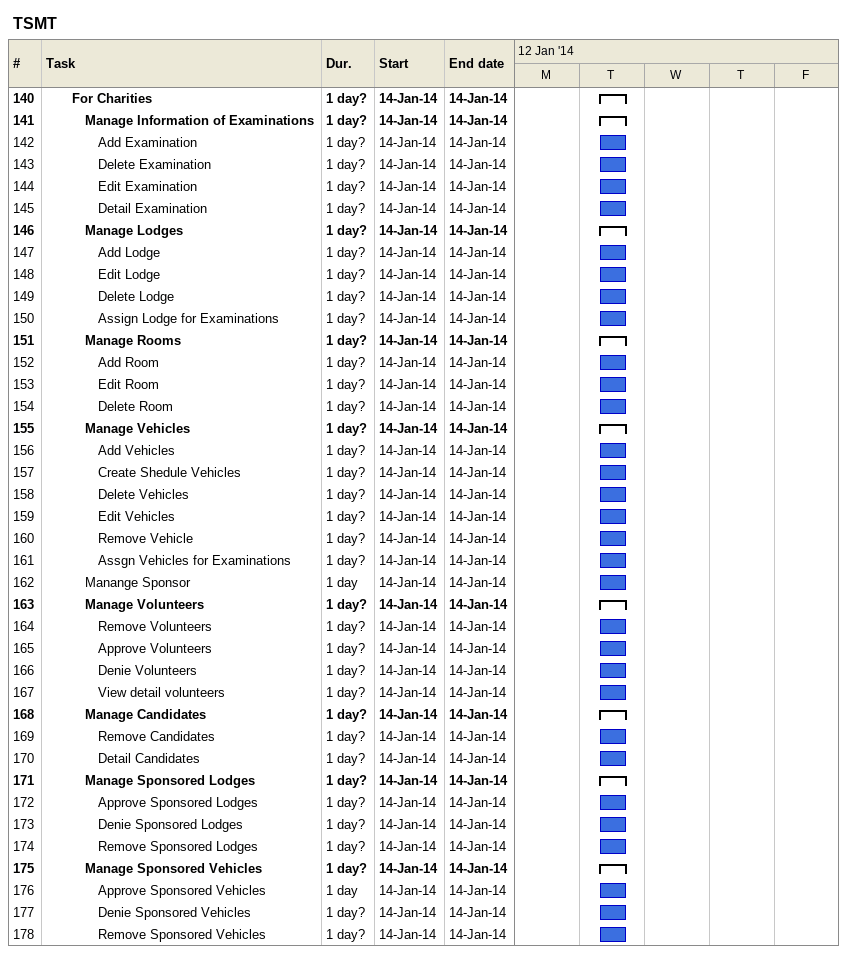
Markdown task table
TSMT

| ID | Level | Task | Duration | Start | Finish |
|---|---|---|---|---|---|
| 140 | 3 | **For Charities** | 1d? | 2014-01-14 | 2014-01-14 |
| 141 | 4 | **Manage Information of Examinations** | 1d? | 2014-01-14 | 2014-01-14 |
| 142 | 5 | Add Examination | 1d? | 2014-01-14 | 2014-01-14 |
| 143 | 5 | Delete Examination | 1d? | 2014-01-14 | 2014-01-14 |
| 144 | 5 | Edit Examination | 1d? | 2014-01-14 | 2014-01-14 |
| 145 | 5 | Detail Examination | 1d? | 2014-01-14 | 2014-01-14 |
| 146 | 4 | **Manage Lodges** | 1d? | 2014-01-14 | 2014-01-14 |
| 147 | 5 | Add Lodge | 1d? | 2014-01-14 | 2014-01-14 |
| 148 | 5 | Edit Lodge | 1d? | 2014-01-14 | 2014-01-14 |
| 149 | 5 | Delete Lodge | 1d? | 2014-01-14 | 2014-01-14 |
| 150 | 5 | Assign Lodge for Examinations | 1d? | 2014-01-14 | 2014-01-14 |
| 151 | 4 | **Manage Rooms** | 1d? | 2014-01-14 | 2014-01-14 |
| 152 | 5 | Add Room | 1d? | 2014-01-14 | 2014-01-14 |
| 153 | 5 | Edit Room | 1d? | 2014-01-14 | 2014-01-14 |
| 154 | 5 | Delete Room | 1d? | 2014-01-14 | 2014-01-14 |
| 155 | 4 | **Manage Vehicles** | 1d? | 2014-01-14 | 2014-01-14 |
| 156 | 5 | Add Vehicles | 1d? | 2014-01-14 | 2014-01-14 |
| 157 | 5 | Create Shedule Vehicles | 1d? | 2014-01-14 | 2014-01-14 |
| 158 | 5 | Delete Vehicles | 1d? | 2014-01-14 | 2014-01-14 |
| 159 | 5 | Edit Vehicles | 1d? | 2014-01-14 | 2014-01-14 |
| 160 | 5 | Remove Vehicle | 1d? | 2014-01-14 | 2014-01-14 |
| 161 | 5 | Assgn Vehicles for Examinations | 1d? | 2014-01-14 | 2014-01-14 |
| 162 | 4 | Manange Sponsor | 1d | 2014-01-14 | 2014-01-14 |
| 163 | 4 | **Manage Volunteers** | 1d? | 2014-01-14 | 2014-01-14 |
| 164 | 5 | Remove Volunteers | 1d? | 2014-01-14 | 2014-01-14 |
| 165 | 5 | Approve Volunteers | 1d? | 2014-01-14 | 2014-01-14 |
| 166 | 5 | Denie Volunteers | 1d? | 2014-01-14 | 2014-01-14 |
| 167 | 5 | View detail volunteers | 1d? | 2014-01-14 | 2014-01-14 |
| 168 | 4 | **Manage Candidates** | 1d? | 2014-01-14 | 2014-01-14 |
| 169 | 5 | Remove Candidates | 1d? | 2014-01-14 | 2014-01-14 |
| 170 | 5 | Detail Candidates | 1d? | 2014-01-14 | 2014-01-14 |
| 171 | 4 | **Manage Sponsored Lodges** | 1d? | 2014-01-14 | 2014-01-14 |
| 172 | 5 | Approve Sponsored Lodges | 1d? | 2014-01-14 | 2014-01-14 |
| 173 | 5 | Denie Sponsored Lodges | 1d? | 2014-01-14 | 2014-01-14 |
| 174 | 5 | Remove Sponsored Lodges | 1d? | 2014-01-14 | 2014-01-14 |
| 175 | 4 | **Manage Sponsored Vehicles** | 1d? | 2014-01-14 | 2014-01-14 |
| 176 | 5 | Approve Sponsored Vehicles | 1d | 2014-01-14 | 2014-01-14 |
| 177 | 5 | Denie Sponsored Vehicles | 1d? | 2014-01-14 | 2014-01-14 |
| 178 | 5 | Remove Sponsored Vehicles | 1d? | 2014-01-14 | 2014-01-14 |
